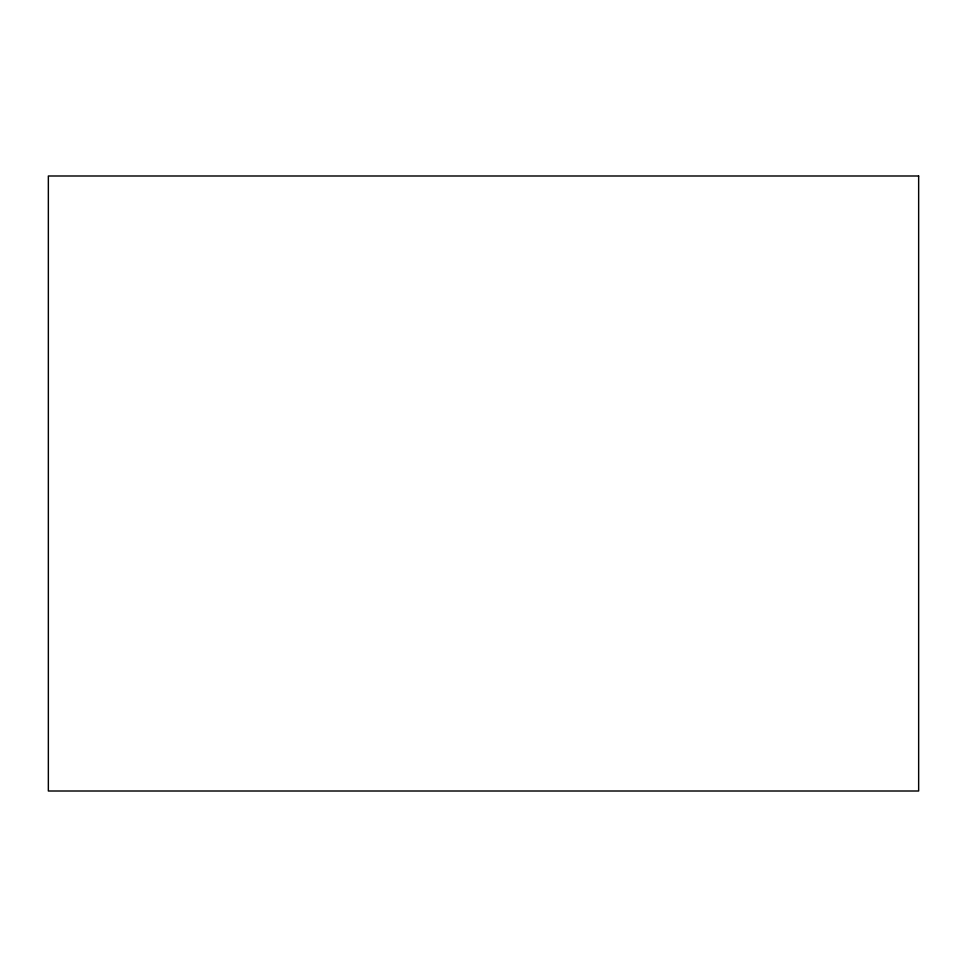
<?xml version="1.0" encoding="UTF-8"?>
<svg xmlns="http://www.w3.org/2000/svg" width="967" height="967" viewBox="0 0 967 967"><rect width="100%" height="100%" fill="white"/><g stroke="black" fill="none" stroke-linecap="round" stroke-linejoin="round"><path stroke-width="1.45" d="M918.65 175.994L48.35 175.994L48.35 791.006L918.65 791.006L918.65 175.994"/></g></svg>
